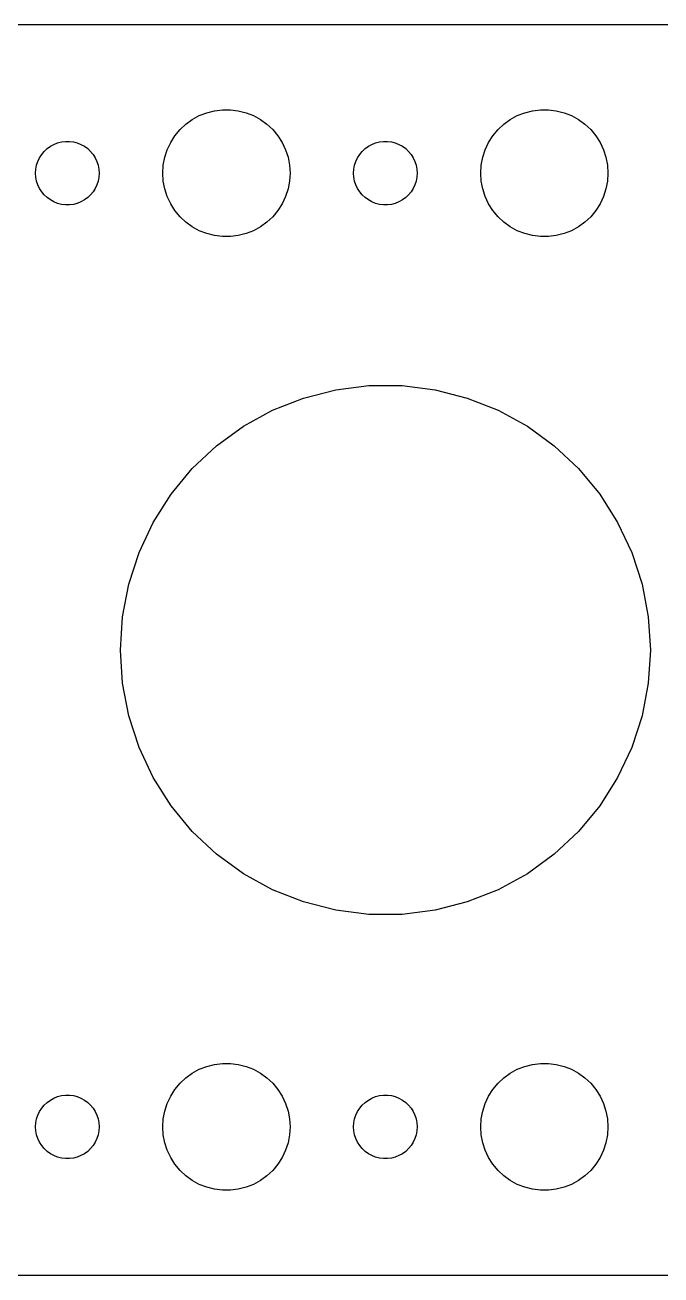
# Model space of a CAD drawing. Header units: metres. Extents: x -74 to 74, y 40 to 98.
# Drawn here: x -32 to -2, y 39.5 to 98.5 of the extents above; entities that cross this region are included whole.
import ezdxf

# ---------------------------------------------------------------- set-up
doc = ezdxf.new("R2010")
doc.units = ezdxf.units.M

msp = doc.modelspace()

# ---------------------------------------------------------------- linework, layer by layer
for p, q in [((69.8139, 98.4901), (-69.8139, 98.4901)), ((-23.427, 94.3532), (-23.0621, 94.4469)), ((-23.0621, 94.4469), (-22.6884, 94.4941)), ((-22.6884, 94.4941), (-22.3116, 94.4941)), ((-22.3116, 94.4941), (-21.9379, 94.4469)), ((-21.9379, 94.4469), (-21.5729, 94.3532)), ((-8.42705, 94.3532), (-8.06213, 94.4469)), ((-8.06213, 94.4469), (-7.68837, 94.4941)), ((-7.68837, 94.4941), (-7.31161, 94.4941)), ((-7.31161, 94.4941), (-6.93785, 94.4469)), ((-6.93785, 94.4469), (-6.57294, 94.3532)), ((-24.6869, 93.5536), (-24.4123, 93.8115)), ((-24.4123, 93.8115), (-24.1075, 94.033)), ((-24.1075, 94.033), (-23.7773, 94.2145)), ((-23.7773, 94.2145), (-23.427, 94.3532)), ((-21.5729, 94.3532), (-21.2227, 94.2145)), ((-21.2227, 94.2145), (-20.8925, 94.033)), ((-20.8925, 94.033), (-20.5877, 93.8115)), ((-20.5877, 93.8115), (-20.3131, 93.5536)), ((-9.6869, 93.5536), (-9.41226, 93.8115)), ((-9.41226, 93.8115), (-9.10747, 94.033)), ((-9.10747, 94.033), (-8.77733, 94.2145)), ((-8.77733, 94.2145), (-8.42705, 94.3532)), ((-6.57294, 94.3532), (-6.22266, 94.2145)), ((-6.22266, 94.2145), (-5.89252, 94.033)), ((-5.89252, 94.033), (-5.58772, 93.8115)), ((-5.58772, 93.8115), (-5.31308, 93.5536)), ((-25.1289, 92.9453), (-24.927, 93.2634)), ((-24.927, 93.2634), (-24.6869, 93.5536)), ((-20.3131, 93.5536), (-20.0729, 93.2634)), ((-20.0729, 93.2634), (-19.8711, 92.9453)), ((-10.1289, 92.9453), (-9.92705, 93.2634)), ((-9.92705, 93.2634), (-9.6869, 93.5536)), ((-5.31308, 93.5536), (-5.07294, 93.2634)), ((-5.07294, 93.2634), (-4.87108, 92.9453)), ((-31.0934, 92.5268), (-30.9561, 92.6558)), ((-30.9561, 92.6558), (-30.8037, 92.7665)), ((-30.8037, 92.7665), (-30.6387, 92.8572)), ((-30.6387, 92.8572), (-30.4635, 92.9266)), ((-30.4635, 92.9266), (-30.2811, 92.9734)), ((-30.2811, 92.9734), (-30.0942, 92.997)), ((-30.0942, 92.997), (-29.9058, 92.997)), ((-29.9058, 92.997), (-29.7189, 92.9734)), ((-29.7189, 92.9734), (-29.5365, 92.9266)), ((-29.5365, 92.9266), (-29.3613, 92.8572)), ((-29.3613, 92.8572), (-29.1963, 92.7665)), ((-29.1963, 92.7665), (-29.0439, 92.6558)), ((-29.0439, 92.6558), (-28.9065, 92.5268)), ((-25.4057, 92.2461), (-25.2893, 92.6044)), ((-25.2893, 92.6044), (-25.1289, 92.9453)), ((-19.8711, 92.9453), (-19.7107, 92.6044)), ((-19.7107, 92.6044), (-19.5942, 92.2461)), ((-16.0934, 92.5268), (-15.9561, 92.6558)), ((-15.9561, 92.6558), (-15.8037, 92.7665)), ((-15.8037, 92.7665), (-15.6387, 92.8572)), ((-15.6387, 92.8572), (-15.4635, 92.9266)), ((-15.4635, 92.9266), (-15.2811, 92.9734)), ((-15.2811, 92.9734), (-15.0942, 92.997)), ((-15.0942, 92.997), (-14.9058, 92.997)), ((-14.9058, 92.997), (-14.7189, 92.9734)), ((-14.7189, 92.9734), (-14.5365, 92.9266)), ((-14.5365, 92.9266), (-14.3613, 92.8572)), ((-14.3613, 92.8572), (-14.1963, 92.7665)), ((-14.1963, 92.7665), (-14.0439, 92.6558)), ((-14.0439, 92.6558), (-13.9065, 92.5268)), ((-10.4057, 92.2461), (-10.2893, 92.6044)), ((-10.2893, 92.6044), (-10.1289, 92.9453)), ((-4.87108, 92.9453), (-4.71066, 92.6044)), ((-4.71066, 92.6044), (-4.59424, 92.2461)), ((-31.4529, 91.873), (-31.3947, 92.0522)), ((-31.3947, 92.0522), (-31.3145, 92.2226)), ((-31.3145, 92.2226), (-31.2135, 92.3817)), ((-31.2135, 92.3817), (-31.0934, 92.5268)), ((-28.9065, 92.5268), (-28.7865, 92.3817)), ((-28.7865, 92.3817), (-28.6855, 92.2226)), ((-28.6855, 92.2226), (-28.6053, 92.0522)), ((-28.6053, 92.0522), (-28.5471, 91.873)), ((-25.4763, 91.876), (-25.4057, 92.2461)), ((-19.5942, 92.2461), (-19.5237, 91.876)), ((-16.4529, 91.873), (-16.3947, 92.0522)), ((-16.3947, 92.0522), (-16.3145, 92.2226)), ((-16.3145, 92.2226), (-16.2135, 92.3817)), ((-16.2135, 92.3817), (-16.0934, 92.5268)), ((-13.9065, 92.5268), (-13.7865, 92.3817)), ((-13.7865, 92.3817), (-13.6855, 92.2226)), ((-13.6855, 92.2226), (-13.6053, 92.0522)), ((-13.6053, 92.0522), (-13.5471, 91.873)), ((-10.4763, 91.876), (-10.4057, 92.2461)), ((-4.59424, 92.2461), (-4.52365, 91.876)), ((-31.5, 91.5), (-31.4882, 91.688)), ((-31.4882, 91.312), (-31.5, 91.5)), ((-31.4882, 91.688), (-31.4529, 91.873)), ((-28.5471, 91.873), (-28.5118, 91.688)), ((-28.5118, 91.688), (-28.5, 91.5)), ((-28.5, 91.5), (-28.5118, 91.312)), ((-25.5, 91.5), (-25.4763, 91.876)), ((-25.4763, 91.124), (-25.5, 91.5)), ((-19.5237, 91.876), (-19.5, 91.5)), ((-19.5, 91.5), (-19.5237, 91.124)), ((-16.5, 91.5), (-16.4882, 91.688)), ((-16.4882, 91.312), (-16.5, 91.5)), ((-16.4882, 91.688), (-16.4529, 91.873)), ((-13.5471, 91.873), (-13.5118, 91.688)), ((-13.5118, 91.688), (-13.5, 91.5)), ((-13.5, 91.5), (-13.5118, 91.312)), ((-10.5, 91.5), (-10.4763, 91.876)), ((-10.4763, 91.124), (-10.5, 91.5)), ((-4.52365, 91.876), (-4.5, 91.5)), ((-4.5, 91.5), (-4.52365, 91.124)), ((-31.4529, 91.127), (-31.4882, 91.312)), ((-31.3947, 90.9478), (-31.4529, 91.127)), ((-31.3145, 90.7774), (-31.3947, 90.9478)), ((-28.6053, 90.9478), (-28.6855, 90.7774)), ((-28.5471, 91.127), (-28.6053, 90.9478)), ((-28.5118, 91.312), (-28.5471, 91.127)), ((-25.4057, 90.7539), (-25.4763, 91.124)), ((-19.5237, 91.124), (-19.5942, 90.7539)), ((-16.4529, 91.127), (-16.4882, 91.312)), ((-16.3947, 90.9478), (-16.4529, 91.127)), ((-16.3145, 90.7774), (-16.3947, 90.9478)), ((-13.6053, 90.9478), (-13.6855, 90.7774)), ((-13.5471, 91.127), (-13.6053, 90.9478)), ((-13.5118, 91.312), (-13.5471, 91.127)), ((-10.4057, 90.7539), (-10.4763, 91.124)), ((-4.52365, 91.124), (-4.59424, 90.7539)), ((-31.2135, 90.6183), (-31.3145, 90.7774)), ((-31.0934, 90.4732), (-31.2135, 90.6183)), ((-30.9561, 90.3442), (-31.0934, 90.4732)), ((-30.8037, 90.2335), (-30.9561, 90.3442)), ((-29.0439, 90.3442), (-29.1963, 90.2335)), ((-28.9065, 90.4732), (-29.0439, 90.3442)), ((-28.7865, 90.6183), (-28.9065, 90.4732)), ((-28.6855, 90.7774), (-28.7865, 90.6183)), ((-25.2893, 90.3956), (-25.4057, 90.7539)), ((-25.1289, 90.0547), (-25.2893, 90.3956)), ((-19.7107, 90.3956), (-19.8711, 90.0547)), ((-19.5942, 90.7539), (-19.7107, 90.3956)), ((-16.2135, 90.6183), (-16.3145, 90.7774)), ((-16.0934, 90.4732), (-16.2135, 90.6183)), ((-15.9561, 90.3442), (-16.0934, 90.4732)), ((-15.8037, 90.2335), (-15.9561, 90.3442)), ((-14.0439, 90.3442), (-14.1963, 90.2335)), ((-13.9065, 90.4732), (-14.0439, 90.3442)), ((-13.7865, 90.6183), (-13.9065, 90.4732)), ((-13.6855, 90.7774), (-13.7865, 90.6183)), ((-10.2893, 90.3956), (-10.4057, 90.7539)), ((-10.1289, 90.0547), (-10.2893, 90.3956)), ((-4.71066, 90.3956), (-4.87108, 90.0547)), ((-4.59424, 90.7539), (-4.71066, 90.3956)), ((-30.6387, 90.1427), (-30.8037, 90.2335)), ((-30.4635, 90.0734), (-30.6387, 90.1427)), ((-30.2811, 90.0266), (-30.4635, 90.0734)), ((-30.0942, 90.003), (-30.2811, 90.0266)), ((-29.9058, 90.003), (-30.0942, 90.003)), ((-29.7189, 90.0266), (-29.9058, 90.003)), ((-29.5365, 90.0734), (-29.7189, 90.0266)), ((-29.3613, 90.1427), (-29.5365, 90.0734)), ((-29.1963, 90.2335), (-29.3613, 90.1427)), ((-24.927, 89.7366), (-25.1289, 90.0547)), ((-24.6869, 89.4464), (-24.927, 89.7366)), ((-20.0729, 89.7366), (-20.3131, 89.4464)), ((-19.8711, 90.0547), (-20.0729, 89.7366)), ((-15.6387, 90.1427), (-15.8037, 90.2335)), ((-15.4635, 90.0734), (-15.6387, 90.1427)), ((-15.2811, 90.0266), (-15.4635, 90.0734)), ((-15.0942, 90.003), (-15.2811, 90.0266)), ((-14.9058, 90.003), (-15.0942, 90.003)), ((-14.7189, 90.0266), (-14.9058, 90.003)), ((-14.5365, 90.0734), (-14.7189, 90.0266)), ((-14.3613, 90.1427), (-14.5365, 90.0734)), ((-14.1963, 90.2335), (-14.3613, 90.1427)), ((-9.92705, 89.7366), (-10.1289, 90.0547)), ((-9.6869, 89.4464), (-9.92705, 89.7366)), ((-5.07294, 89.7366), (-5.31308, 89.4464)), ((-4.87108, 90.0547), (-5.07294, 89.7366)), ((-24.4123, 89.1884), (-24.6869, 89.4464)), ((-24.1075, 88.967), (-24.4123, 89.1884)), ((-20.5877, 89.1884), (-20.8925, 88.967)), ((-20.3131, 89.4464), (-20.5877, 89.1884)), ((-9.41226, 89.1884), (-9.6869, 89.4464)), ((-9.10747, 88.967), (-9.41226, 89.1884)), ((-5.58772, 89.1884), (-5.89252, 88.967)), ((-5.31308, 89.4464), (-5.58772, 89.1884)), ((-23.7773, 88.7855), (-24.1075, 88.967)), ((-23.427, 88.6468), (-23.7773, 88.7855)), ((-23.0621, 88.5531), (-23.427, 88.6468)), ((-22.6884, 88.5059), (-23.0621, 88.5531)), ((-22.3116, 88.5059), (-22.6884, 88.5059)), ((-21.9379, 88.5531), (-22.3116, 88.5059)), ((-21.5729, 88.6468), (-21.9379, 88.5531)), ((-21.2227, 88.7855), (-21.5729, 88.6468)), ((-20.8925, 88.967), (-21.2227, 88.7855)), ((-8.77733, 88.7855), (-9.10747, 88.967)), ((-8.42705, 88.6468), (-8.77733, 88.7855)), ((-8.06213, 88.5531), (-8.42705, 88.6468)), ((-7.68837, 88.5059), (-8.06213, 88.5531)), ((-7.31161, 88.5059), (-7.68837, 88.5059)), ((-6.93785, 88.5531), (-7.31161, 88.5059)), ((-6.57294, 88.6468), (-6.93785, 88.5531)), ((-6.22266, 88.7855), (-6.57294, 88.6468)), ((-5.89252, 88.967), (-6.22266, 88.7855)), ((-17.3423, 81.2786), (-15.7849, 81.4753)), ((-15.7849, 81.4753), (-14.2151, 81.4753)), ((-14.2151, 81.4753), (-12.6577, 81.2786)), ((-20.3222, 80.3103), (-18.8627, 80.8882)), ((-18.8627, 80.8882), (-17.3423, 81.2786)), ((-12.6577, 81.2786), (-11.1373, 80.8882)), ((-11.1373, 80.8882), (-9.67775, 80.3103)), ((-21.6978, 79.5541), (-20.3222, 80.3103)), ((-9.67775, 80.3103), (-8.30215, 79.5541)), ((-22.9678, 78.6314), (-21.6978, 79.5541)), ((-8.30215, 79.5541), (-7.0322, 78.6314)), ((-24.1121, 77.5568), (-22.9678, 78.6314)), ((-7.0322, 78.6314), (-5.88788, 77.5568)), ((-25.1127, 76.3473), (-24.1121, 77.5568)), ((-5.88788, 77.5568), (-4.88728, 76.3473)), ((-25.9538, 75.0219), (-25.1127, 76.3473)), ((-4.88728, 76.3473), (-4.04616, 75.0219)), ((-26.6222, 73.6015), (-25.9538, 75.0219)), ((-4.04616, 75.0219), (-3.37779, 73.6015)), ((-27.1073, 72.1086), (-26.6222, 73.6015)), ((-3.37779, 73.6015), (-2.8927, 72.1086)), ((-27.4014, 70.5667), (-27.1073, 72.1086)), ((-2.8927, 72.1086), (-2.59856, 70.5667)), ((-27.5, 69), (-27.4014, 70.5667)), ((-2.59856, 70.5667), (-2.5, 69)), ((-27.4014, 67.4333), (-27.5, 69)), ((-2.5, 69), (-2.59856, 67.4333)), ((-27.1073, 65.8914), (-27.4014, 67.4333)), ((-2.59856, 67.4333), (-2.8927, 65.8914)), ((-26.6222, 64.3985), (-27.1073, 65.8914)), ((-2.8927, 65.8914), (-3.37779, 64.3985)), ((-25.9538, 62.9781), (-26.6222, 64.3985)), ((-3.37779, 64.3985), (-4.04616, 62.9781)), ((-25.1127, 61.6527), (-25.9538, 62.9781)), ((-4.04616, 62.9781), (-4.88728, 61.6527)), ((-24.1121, 60.4432), (-25.1127, 61.6527)), ((-4.88728, 61.6527), (-5.88788, 60.4432)), ((-22.9678, 59.3686), (-24.1121, 60.4432)), ((-5.88788, 60.4432), (-7.0322, 59.3686)), ((-21.6978, 58.4459), (-22.9678, 59.3686)), ((-7.0322, 59.3686), (-8.30215, 58.4459)), ((-20.3222, 57.6897), (-21.6978, 58.4459)), ((-8.30215, 58.4459), (-9.67775, 57.6897)), ((-18.8627, 57.1118), (-20.3222, 57.6897)), ((-9.67775, 57.6897), (-11.1373, 57.1118)), ((-17.3423, 56.7214), (-18.8627, 57.1118)), ((-15.7849, 56.5247), (-17.3423, 56.7214)), ((-12.6577, 56.7214), (-14.2151, 56.5247)), ((-11.1373, 57.1118), (-12.6577, 56.7214)), ((-14.2151, 56.5247), (-15.7849, 56.5247)), ((-24.4123, 48.8116), (-24.1075, 49.033)), ((-24.1075, 49.033), (-23.7773, 49.2145)), ((-23.7773, 49.2145), (-23.427, 49.3532)), ((-23.427, 49.3532), (-23.0621, 49.4469)), ((-23.0621, 49.4469), (-22.6884, 49.4941)), ((-22.6884, 49.4941), (-22.3116, 49.4941)), ((-22.3116, 49.4941), (-21.9379, 49.4469)), ((-21.9379, 49.4469), (-21.5729, 49.3532)), ((-21.5729, 49.3532), (-21.2227, 49.2145)), ((-21.2227, 49.2145), (-20.8925, 49.033)), ((-20.8925, 49.033), (-20.5877, 48.8116)), ((-9.41226, 48.8116), (-9.10747, 49.033)), ((-9.10747, 49.033), (-8.77733, 49.2145)), ((-8.77733, 49.2145), (-8.42705, 49.3532)), ((-8.42705, 49.3532), (-8.06213, 49.4469)), ((-8.06213, 49.4469), (-7.68837, 49.4941)), ((-7.68837, 49.4941), (-7.31161, 49.4941)), ((-7.31161, 49.4941), (-6.93785, 49.4469)), ((-6.93785, 49.4469), (-6.57294, 49.3532)), ((-6.57294, 49.3532), (-6.22266, 49.2145)), ((-6.22266, 49.2145), (-5.89252, 49.033)), ((-5.89252, 49.033), (-5.58772, 48.8116)), ((-24.927, 48.2634), (-24.6869, 48.5536)), ((-24.6869, 48.5536), (-24.4123, 48.8116)), ((-20.5877, 48.8116), (-20.3131, 48.5536)), ((-20.3131, 48.5536), (-20.0729, 48.2634)), ((-9.92705, 48.2634), (-9.6869, 48.5536)), ((-9.6869, 48.5536), (-9.41226, 48.8116)), ((-5.58772, 48.8116), (-5.31308, 48.5536)), ((-5.31308, 48.5536), (-5.07294, 48.2634)), ((-30.8037, 47.7665), (-30.6387, 47.8573)), ((-30.6387, 47.8573), (-30.4635, 47.9266)), ((-30.4635, 47.9266), (-30.2811, 47.9734)), ((-30.2811, 47.9734), (-30.0942, 47.997)), ((-30.0942, 47.997), (-29.9058, 47.997)), ((-29.9058, 47.997), (-29.7189, 47.9734)), ((-29.7189, 47.9734), (-29.5365, 47.9266)), ((-29.5365, 47.9266), (-29.3613, 47.8573)), ((-29.3613, 47.8573), (-29.1963, 47.7665)), ((-25.2893, 47.6044), (-25.1289, 47.9453)), ((-25.1289, 47.9453), (-24.927, 48.2634)), ((-20.0729, 48.2634), (-19.8711, 47.9453)), ((-19.8711, 47.9453), (-19.7107, 47.6044)), ((-15.8037, 47.7665), (-15.6387, 47.8573)), ((-15.6387, 47.8573), (-15.4635, 47.9266)), ((-15.4635, 47.9266), (-15.2811, 47.9734)), ((-15.2811, 47.9734), (-15.0942, 47.997)), ((-15.0942, 47.997), (-14.9058, 47.997)), ((-14.9058, 47.997), (-14.7189, 47.9734)), ((-14.7189, 47.9734), (-14.5365, 47.9266)), ((-14.5365, 47.9266), (-14.3613, 47.8573)), ((-14.3613, 47.8573), (-14.1963, 47.7665)), ((-10.2893, 47.6044), (-10.1289, 47.9453)), ((-10.1289, 47.9453), (-9.92705, 48.2634)), ((-5.07294, 48.2634), (-4.87108, 47.9453)), ((-4.87108, 47.9453), (-4.71066, 47.6044)), ((-31.3947, 47.0522), (-31.3145, 47.2226)), ((-31.3145, 47.2226), (-31.2135, 47.3817)), ((-31.2135, 47.3817), (-31.0934, 47.5268)), ((-31.0934, 47.5268), (-30.9561, 47.6558)), ((-30.9561, 47.6558), (-30.8037, 47.7665)), ((-29.1963, 47.7665), (-29.0439, 47.6558)), ((-29.0439, 47.6558), (-28.9065, 47.5268)), ((-28.9065, 47.5268), (-28.7865, 47.3817)), ((-28.7865, 47.3817), (-28.6855, 47.2226)), ((-28.6855, 47.2226), (-28.6053, 47.0522)), ((-25.4763, 46.876), (-25.4057, 47.2461)), ((-25.4057, 47.2461), (-25.2893, 47.6044)), ((-19.7107, 47.6044), (-19.5942, 47.2461)), ((-19.5942, 47.2461), (-19.5237, 46.876)), ((-16.3947, 47.0522), (-16.3145, 47.2226)), ((-16.3145, 47.2226), (-16.2135, 47.3817)), ((-16.2135, 47.3817), (-16.0934, 47.5268)), ((-16.0934, 47.5268), (-15.9561, 47.6558)), ((-15.9561, 47.6558), (-15.8037, 47.7665)), ((-14.1963, 47.7665), (-14.0439, 47.6558)), ((-14.0439, 47.6558), (-13.9065, 47.5268)), ((-13.9065, 47.5268), (-13.7865, 47.3817)), ((-13.7865, 47.3817), (-13.6855, 47.2226)), ((-13.6855, 47.2226), (-13.6053, 47.0522)), ((-10.4763, 46.876), (-10.4057, 47.2461)), ((-10.4057, 47.2461), (-10.2893, 47.6044)), ((-4.71066, 47.6044), (-4.59424, 47.2461)), ((-4.59424, 47.2461), (-4.52365, 46.876)), ((-31.5, 46.5), (-31.4882, 46.688)), ((-31.4882, 46.688), (-31.4529, 46.873)), ((-31.4529, 46.873), (-31.3947, 47.0522)), ((-28.6053, 47.0522), (-28.5471, 46.873)), ((-28.5471, 46.873), (-28.5118, 46.688)), ((-28.5118, 46.688), (-28.5, 46.5)), ((-25.5, 46.5), (-25.4763, 46.876)), ((-19.5237, 46.876), (-19.5, 46.5)), ((-16.5, 46.5), (-16.4882, 46.688)), ((-16.4882, 46.688), (-16.4529, 46.873)), ((-16.4529, 46.873), (-16.3947, 47.0522)), ((-13.6053, 47.0522), (-13.5471, 46.873)), ((-13.5471, 46.873), (-13.5118, 46.688)), ((-13.5118, 46.688), (-13.5, 46.5)), ((-10.5, 46.5), (-10.4763, 46.876)), ((-4.52365, 46.876), (-4.5, 46.5)), ((-31.4882, 46.312), (-31.5, 46.5)), ((-31.4529, 46.127), (-31.4882, 46.312)), ((-31.3947, 45.9478), (-31.4529, 46.127)), ((-28.5471, 46.127), (-28.6053, 45.9478)), ((-28.5118, 46.312), (-28.5471, 46.127)), ((-28.5, 46.5), (-28.5118, 46.312)), ((-25.4763, 46.124), (-25.5, 46.5)), ((-25.4057, 45.7539), (-25.4763, 46.124)), ((-19.5237, 46.124), (-19.5942, 45.7539)), ((-19.5, 46.5), (-19.5237, 46.124)), ((-16.4882, 46.312), (-16.5, 46.5)), ((-16.4529, 46.127), (-16.4882, 46.312)), ((-16.3947, 45.9478), (-16.4529, 46.127)), ((-13.5471, 46.127), (-13.6053, 45.9478)), ((-13.5118, 46.312), (-13.5471, 46.127)), ((-13.5, 46.5), (-13.5118, 46.312)), ((-10.4763, 46.124), (-10.5, 46.5)), ((-10.4057, 45.7539), (-10.4763, 46.124)), ((-4.52365, 46.124), (-4.59424, 45.7539)), ((-4.5, 46.5), (-4.52365, 46.124)), ((-31.3145, 45.7774), (-31.3947, 45.9478)), ((-31.2135, 45.6183), (-31.3145, 45.7774)), ((-31.0934, 45.4732), (-31.2135, 45.6183)), ((-30.9561, 45.3442), (-31.0934, 45.4732)), ((-28.9065, 45.4732), (-29.0439, 45.3442)), ((-28.7865, 45.6183), (-28.9065, 45.4732)), ((-28.6855, 45.7774), (-28.7865, 45.6183)), ((-28.6053, 45.9478), (-28.6855, 45.7774)), ((-25.2893, 45.3956), (-25.4057, 45.7539)), ((-19.5942, 45.7539), (-19.7107, 45.3956)), ((-16.3145, 45.7774), (-16.3947, 45.9478)), ((-16.2135, 45.6183), (-16.3145, 45.7774)), ((-16.0934, 45.4732), (-16.2135, 45.6183)), ((-15.9561, 45.3442), (-16.0934, 45.4732)), ((-13.9065, 45.4732), (-14.0439, 45.3442)), ((-13.7865, 45.6183), (-13.9065, 45.4732)), ((-13.6855, 45.7774), (-13.7865, 45.6183)), ((-13.6053, 45.9478), (-13.6855, 45.7774)), ((-10.2893, 45.3956), (-10.4057, 45.7539)), ((-4.59424, 45.7539), (-4.71066, 45.3956)), ((-30.8037, 45.2335), (-30.9561, 45.3442)), ((-30.6387, 45.1428), (-30.8037, 45.2335)), ((-30.4635, 45.0734), (-30.6387, 45.1428)), ((-30.2811, 45.0266), (-30.4635, 45.0734)), ((-30.0942, 45.003), (-30.2811, 45.0266)), ((-29.9058, 45.003), (-30.0942, 45.003)), ((-29.7189, 45.0266), (-29.9058, 45.003)), ((-29.5365, 45.0734), (-29.7189, 45.0266)), ((-29.3613, 45.1428), (-29.5365, 45.0734)), ((-29.1963, 45.2335), (-29.3613, 45.1428)), ((-29.0439, 45.3442), (-29.1963, 45.2335)), ((-25.1289, 45.0547), (-25.2893, 45.3956)), ((-24.927, 44.7366), (-25.1289, 45.0547)), ((-19.8711, 45.0547), (-20.0729, 44.7366)), ((-19.7107, 45.3956), (-19.8711, 45.0547)), ((-15.8037, 45.2335), (-15.9561, 45.3442)), ((-15.6387, 45.1428), (-15.8037, 45.2335)), ((-15.4635, 45.0734), (-15.6387, 45.1428)), ((-15.2811, 45.0266), (-15.4635, 45.0734)), ((-15.0942, 45.003), (-15.2811, 45.0266)), ((-14.9058, 45.003), (-15.0942, 45.003)), ((-14.7189, 45.0266), (-14.9058, 45.003)), ((-14.5365, 45.0734), (-14.7189, 45.0266)), ((-14.3613, 45.1428), (-14.5365, 45.0734)), ((-14.1963, 45.2335), (-14.3613, 45.1428)), ((-14.0439, 45.3442), (-14.1963, 45.2335)), ((-10.1289, 45.0547), (-10.2893, 45.3956)), ((-9.92705, 44.7366), (-10.1289, 45.0547)), ((-4.87108, 45.0547), (-5.07294, 44.7366)), ((-4.71066, 45.3956), (-4.87108, 45.0547)), ((-24.6869, 44.4464), (-24.927, 44.7366)), ((-24.4123, 44.1885), (-24.6869, 44.4464)), ((-20.3131, 44.4464), (-20.5877, 44.1885)), ((-20.0729, 44.7366), (-20.3131, 44.4464)), ((-9.6869, 44.4464), (-9.92705, 44.7366)), ((-9.41226, 44.1885), (-9.6869, 44.4464)), ((-5.31308, 44.4464), (-5.58772, 44.1885)), ((-5.07294, 44.7366), (-5.31308, 44.4464)), ((-24.1075, 43.967), (-24.4123, 44.1885)), ((-23.7773, 43.7855), (-24.1075, 43.967)), ((-23.427, 43.6468), (-23.7773, 43.7855)), ((-23.0621, 43.5531), (-23.427, 43.6468)), ((-21.5729, 43.6468), (-21.9379, 43.5531)), ((-21.2227, 43.7855), (-21.5729, 43.6468)), ((-20.8925, 43.967), (-21.2227, 43.7855)), ((-20.5877, 44.1885), (-20.8925, 43.967)), ((-9.10747, 43.967), (-9.41226, 44.1885)), ((-8.77733, 43.7855), (-9.10747, 43.967)), ((-8.42705, 43.6468), (-8.77733, 43.7855)), ((-8.06213, 43.5531), (-8.42705, 43.6468)), ((-6.57294, 43.6468), (-6.93785, 43.5531)), ((-6.22266, 43.7855), (-6.57294, 43.6468)), ((-5.89252, 43.967), (-6.22266, 43.7855)), ((-5.58772, 44.1885), (-5.89252, 43.967)), ((-22.6884, 43.5059), (-23.0621, 43.5531)), ((-22.3116, 43.5059), (-22.6884, 43.5059)), ((-21.9379, 43.5531), (-22.3116, 43.5059)), ((-7.68837, 43.5059), (-8.06213, 43.5531)), ((-7.31161, 43.5059), (-7.68837, 43.5059)), ((-6.93785, 43.5531), (-7.31161, 43.5059)), ((-69.8139, 39.5099), (69.8139, 39.5099))]:
    msp.add_line(p, q)

doc.saveas('drawing.dxf')
